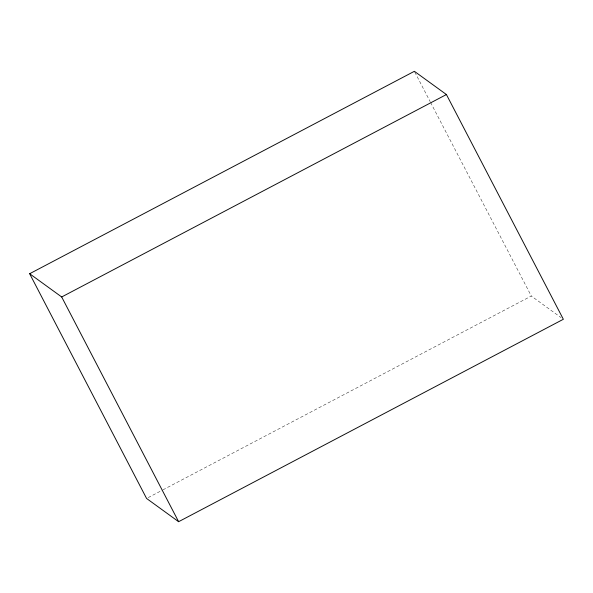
<?xml version="1.0" encoding="UTF-8"?>
<svg xmlns="http://www.w3.org/2000/svg" width="593" height="593" viewBox="0 0 593 593"><rect width="100%" height="100%" fill="white"/><g stroke="black" fill="none" stroke-linecap="round" stroke-linejoin="round"><path stroke-width="0.44" stroke-dasharray="2.96 2.22" d="M148.22 497.601L162.134 490.278M162.956 489.848L531.313 296.033L561.111 317.648M414.803 72.124L430.17 101.648M430.592 102.47L531.313 296.033"/><path stroke-width="0.89" d="M29.65 273.729L414.381 71.301L446.418 94.539L563.35 319.271L178.619 521.699L146.582 498.461L29.65 273.729L61.687 296.967L178.619 521.699M61.687 296.967L446.418 94.539"/></g></svg>
